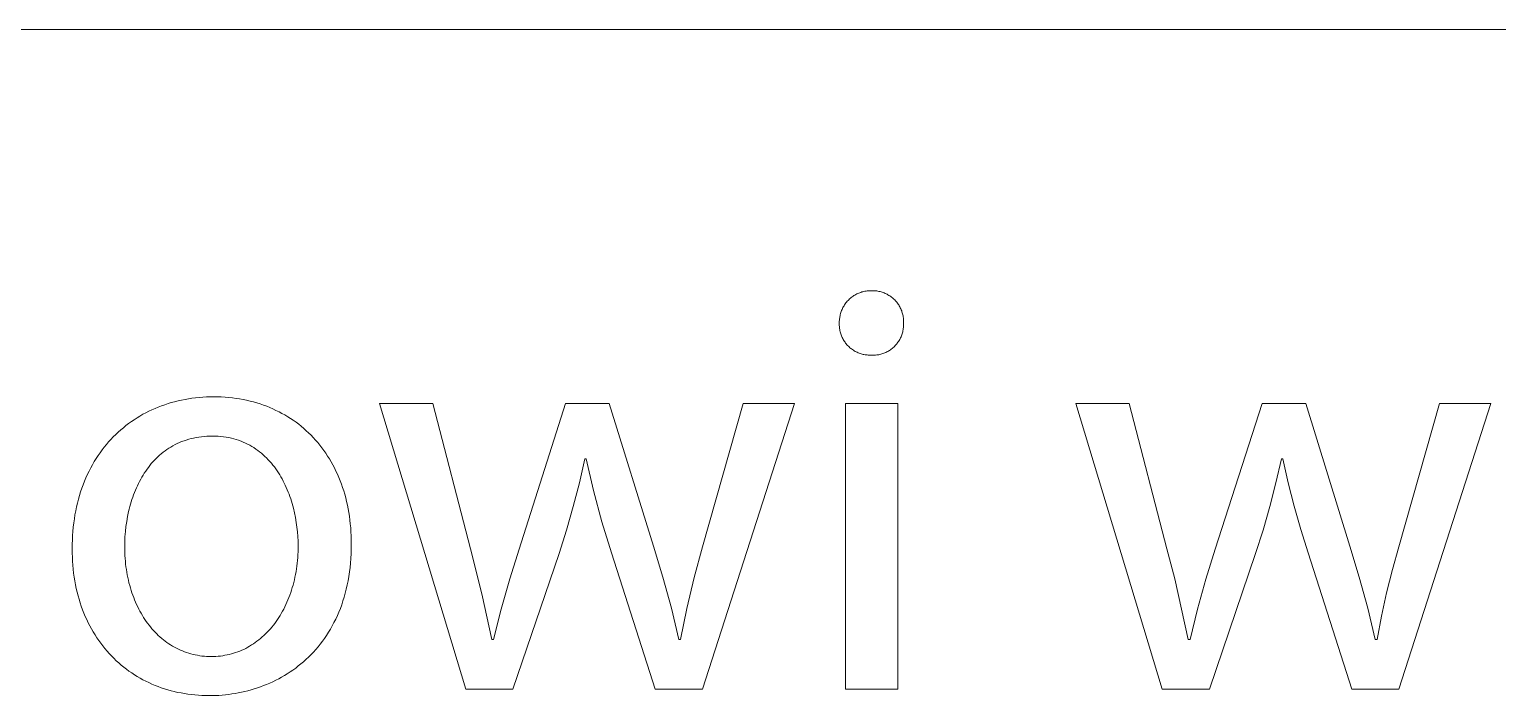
# Model space of a CAD drawing. Header units: millimetres. Extents: x 974 to 5700, y -47 to 3256.
# Drawn here: x 4836.4 to 4954.1, y 32 to 85.5 of the extents above; entities that cross this region are included whole.
import ezdxf

# ---------------------------------------------------------------- set-up
doc = ezdxf.new("R2010")
doc.units = ezdxf.units.MM
doc.header["$MEASUREMENT"] = 0
doc.layers.add('Domyślny', color=7, linetype='Continuous', true_color=0x000000)

msp = doc.modelspace()

# ---------------------------------------------------------------- linework, layer by layer
at = {"layer": 'Domyślny', "color": 18, "lineweight": 15, "true_color": 0x000000}
for p, q in [((3913.94, 85.46), (5695.69, 85.46)), ((4901.88, 63.53), (4901.93, 63.6)), ((4901.93, 63.6), (4901.99, 63.66)), ((4901.99, 63.66), (4902.05, 63.73)), ((4902.05, 63.73), (4902.11, 63.79)), ((4902.11, 63.79), (4902.17, 63.85)), ((4902.17, 63.85), (4902.24, 63.91)), ((4902.24, 63.91), (4902.31, 63.96)), ((4902.31, 63.96), (4902.38, 64.02)), ((4902.38, 64.02), (4902.45, 64.07)), ((4902.45, 64.07), (4902.52, 64.12)), ((4902.52, 64.12), (4902.6, 64.16)), ((4902.6, 64.16), (4902.67, 64.21)), ((4902.67, 64.21), (4902.75, 64.25)), ((4902.75, 64.25), (4902.83, 64.28)), ((4902.83, 64.28), (4902.91, 64.32)), ((4902.91, 64.32), (4902.99, 64.35)), ((4902.99, 64.35), (4903.07, 64.38)), ((4903.07, 64.38), (4903.16, 64.41)), ((4903.16, 64.41), (4903.24, 64.43)), ((4903.24, 64.43), (4903.33, 64.45)), ((4903.33, 64.45), (4903.41, 64.47)), ((4903.41, 64.47), (4903.5, 64.48)), ((4903.5, 64.48), (4903.58, 64.49)), ((4903.58, 64.49), (4903.67, 64.5)), ((4903.67, 64.5), (4903.76, 64.51)), ((4903.76, 64.51), (4903.85, 64.51)), ((4903.85, 64.51), (4903.93, 64.51)), ((4903.93, 64.51), (4904.02, 64.51)), ((4904.02, 64.51), (4904.11, 64.51)), ((4904.11, 64.51), (4904.19, 64.51)), ((4904.19, 64.51), (4904.28, 64.5)), ((4904.28, 64.5), (4904.36, 64.49)), ((4904.36, 64.49), (4904.45, 64.48)), ((4904.45, 64.48), (4904.53, 64.46)), ((4904.53, 64.46), (4904.62, 64.44)), ((4904.62, 64.44), (4904.7, 64.42)), ((4904.7, 64.42), (4904.78, 64.39)), ((4904.78, 64.39), (4904.86, 64.37)), ((4904.86, 64.37), (4904.94, 64.34)), ((4904.94, 64.34), (4905.02, 64.3)), ((4905.02, 64.3), (4905.1, 64.27)), ((4905.1, 64.27), (4905.18, 64.23)), ((4905.18, 64.23), (4905.25, 64.19)), ((4905.25, 64.19), (4905.33, 64.14)), ((4905.33, 64.14), (4905.4, 64.1)), ((4905.4, 64.1), (4905.47, 64.05)), ((4905.47, 64.05), (4905.54, 64)), ((4905.54, 64), (4905.61, 63.94)), ((4905.61, 63.94), (4905.67, 63.89)), ((4905.67, 63.89), (4905.73, 63.83)), ((4905.73, 63.83), (4905.79, 63.77)), ((4905.79, 63.77), (4905.85, 63.71)), ((4905.85, 63.71), (4905.91, 63.64)), ((4905.91, 63.64), (4905.97, 63.58)), ((4905.97, 63.58), (4906.02, 63.51)), ((4901.38, 62.33), (4901.39, 62.42)), ((4901.39, 62.42), (4901.41, 62.51)), ((4901.41, 62.51), (4901.42, 62.59)), ((4901.42, 62.59), (4901.45, 62.68)), ((4901.45, 62.68), (4901.47, 62.76)), ((4901.47, 62.76), (4901.5, 62.84)), ((4901.5, 62.84), (4901.53, 62.92)), ((4901.53, 62.92), (4901.57, 63)), ((4901.57, 63), (4901.6, 63.08)), ((4901.6, 63.08), (4901.64, 63.16)), ((4901.64, 63.16), (4901.68, 63.24)), ((4901.68, 63.24), (4901.73, 63.31)), ((4901.73, 63.31), (4901.78, 63.39)), ((4901.78, 63.39), (4901.83, 63.46)), ((4901.83, 63.46), (4901.88, 63.53)), ((4906.02, 63.51), (4906.07, 63.44)), ((4906.07, 63.44), (4906.12, 63.37)), ((4906.12, 63.37), (4906.16, 63.29)), ((4906.16, 63.29), (4906.2, 63.22)), ((4906.2, 63.22), (4906.24, 63.14)), ((4906.24, 63.14), (4906.28, 63.07)), ((4906.28, 63.07), (4906.31, 62.99)), ((4906.31, 62.99), (4906.35, 62.91)), ((4906.35, 62.91), (4906.37, 62.83)), ((4906.37, 62.83), (4906.4, 62.74)), ((4906.4, 62.74), (4906.42, 62.66)), ((4906.42, 62.66), (4906.44, 62.58)), ((4906.44, 62.58), (4906.46, 62.49)), ((4906.46, 62.49), (4906.48, 62.41)), ((4906.48, 62.41), (4906.49, 62.32)), ((4901.35, 62.07), (4901.36, 62.16)), ((4901.35, 61.98), (4901.35, 62.07)), ((4901.35, 61.9), (4901.35, 61.98)), ((4901.35, 61.81), (4901.35, 61.9)), ((4901.35, 61.73), (4901.35, 61.81)), ((4901.36, 61.64), (4901.35, 61.73)), ((4901.36, 62.25), (4901.38, 62.33)), ((4901.36, 62.16), (4901.36, 62.25)), ((4901.36, 61.56), (4901.36, 61.64)), ((4901.37, 61.47), (4901.36, 61.56)), ((4901.39, 61.39), (4901.37, 61.47)), ((4901.4, 61.31), (4901.39, 61.39)), ((4901.42, 61.22), (4901.4, 61.31)), ((4901.44, 61.14), (4901.42, 61.22)), ((4906.43, 61.22), (4906.41, 61.14)), ((4906.45, 61.3), (4906.43, 61.22)), ((4906.47, 61.39), (4906.45, 61.3)), ((4906.48, 61.47), (4906.47, 61.39)), ((4906.49, 61.56), (4906.48, 61.47)), ((4906.49, 62.32), (4906.5, 62.24)), ((4906.5, 61.64), (4906.49, 61.56)), ((4906.5, 62.24), (4906.5, 62.15)), ((4906.5, 62.15), (4906.5, 62.07)), ((4906.5, 62.07), (4906.5, 61.98)), ((4906.5, 61.98), (4906.5, 61.9)), ((4906.5, 61.9), (4906.5, 61.81)), ((4906.5, 61.81), (4906.5, 61.73)), ((4906.5, 61.73), (4906.5, 61.64)), ((4901.47, 61.06), (4901.44, 61.14)), ((4901.49, 60.98), (4901.47, 61.06)), ((4901.52, 60.9), (4901.49, 60.98)), ((4901.56, 60.82), (4901.52, 60.9)), ((4901.59, 60.75), (4901.56, 60.82)), ((4901.63, 60.67), (4901.59, 60.75)), ((4901.67, 60.6), (4901.63, 60.67)), ((4901.71, 60.52), (4901.67, 60.6)), ((4901.76, 60.45), (4901.71, 60.52)), ((4901.81, 60.38), (4901.76, 60.45)), ((4901.86, 60.31), (4901.81, 60.38)), ((4901.91, 60.25), (4901.86, 60.31)), ((4901.96, 60.18), (4901.91, 60.25)), ((4902.02, 60.12), (4901.96, 60.18)), ((4902.08, 60.06), (4902.02, 60.12)), ((4902.14, 60), (4902.08, 60.06)), ((4905.78, 60.05), (4905.71, 59.99)), ((4905.83, 60.11), (4905.78, 60.05)), ((4905.89, 60.18), (4905.83, 60.11)), ((4905.95, 60.24), (4905.89, 60.18)), ((4906, 60.31), (4905.95, 60.24)), ((4906.05, 60.38), (4906, 60.31)), ((4906.1, 60.45), (4906.05, 60.38)), ((4906.14, 60.52), (4906.1, 60.45)), ((4906.19, 60.59), (4906.14, 60.52)), ((4906.23, 60.67), (4906.19, 60.59)), ((4906.26, 60.74), (4906.23, 60.67)), ((4906.3, 60.82), (4906.26, 60.74)), ((4906.33, 60.9), (4906.3, 60.82)), ((4906.36, 60.98), (4906.33, 60.9)), ((4906.39, 61.06), (4906.36, 60.98)), ((4906.41, 61.14), (4906.39, 61.06)), ((4902.2, 59.94), (4902.14, 60)), ((4902.27, 59.89), (4902.2, 59.94)), ((4902.34, 59.84), (4902.27, 59.89)), ((4902.4, 59.79), (4902.34, 59.84)), ((4902.48, 59.74), (4902.4, 59.79)), ((4902.55, 59.7), (4902.48, 59.74)), ((4902.62, 59.65), (4902.55, 59.7)), ((4902.7, 59.61), (4902.62, 59.65)), ((4902.77, 59.58), (4902.7, 59.61)), ((4902.85, 59.54), (4902.77, 59.58)), ((4902.93, 59.51), (4902.85, 59.54)), ((4903.01, 59.48), (4902.93, 59.51)), ((4903.09, 59.45), (4903.01, 59.48)), ((4903.17, 59.43), (4903.09, 59.45)), ((4903.25, 59.41), (4903.17, 59.43)), ((4903.33, 59.39), (4903.25, 59.41)), ((4903.42, 59.38), (4903.33, 59.39)), ((4903.5, 59.37), (4903.42, 59.38)), ((4903.59, 59.36), (4903.5, 59.37)), ((4903.67, 59.35), (4903.59, 59.36)), ((4903.76, 59.35), (4903.67, 59.35)), ((4903.84, 59.35), (4903.76, 59.35)), ((4903.92, 59.34), (4903.84, 59.35)), ((4904.01, 59.34), (4903.92, 59.34)), ((4904.09, 59.34), (4904.01, 59.34)), ((4904.18, 59.34), (4904.09, 59.34)), ((4904.26, 59.35), (4904.18, 59.34)), ((4904.35, 59.36), (4904.26, 59.35)), ((4904.43, 59.37), (4904.35, 59.36)), ((4904.52, 59.38), (4904.43, 59.37)), ((4904.6, 59.4), (4904.52, 59.38)), ((4904.68, 59.42), (4904.6, 59.4)), ((4904.76, 59.45), (4904.68, 59.42)), ((4904.84, 59.47), (4904.76, 59.45)), ((4904.92, 59.5), (4904.84, 59.47)), ((4905, 59.53), (4904.92, 59.5)), ((4905.08, 59.57), (4905, 59.53)), ((4905.16, 59.61), (4905.08, 59.57)), ((4905.23, 59.64), (4905.16, 59.61)), ((4905.31, 59.69), (4905.23, 59.64)), ((4905.38, 59.73), (4905.31, 59.69)), ((4905.45, 59.78), (4905.38, 59.73)), ((4905.52, 59.83), (4905.45, 59.78)), ((4905.59, 59.88), (4905.52, 59.83)), ((4905.65, 59.94), (4905.59, 59.88)), ((4905.71, 59.99), (4905.65, 59.94)), ((4847.02, 55.28), (4847.28, 55.37)), ((4847.28, 55.37), (4847.55, 55.46)), ((4847.55, 55.46), (4847.81, 55.54)), ((4847.81, 55.54), (4848.08, 55.61)), ((4848.08, 55.61), (4848.35, 55.68)), ((4848.35, 55.68), (4848.63, 55.74)), ((4848.63, 55.74), (4848.91, 55.79)), ((4848.91, 55.79), (4849.19, 55.84)), ((4849.19, 55.84), (4849.47, 55.89)), ((4849.47, 55.89), (4849.75, 55.92)), ((4849.75, 55.92), (4850.04, 55.95)), ((4850.04, 55.95), (4850.33, 55.97)), ((4850.33, 55.97), (4850.62, 55.99)), ((4850.62, 55.99), (4850.91, 56)), ((4850.91, 56), (4851.21, 56)), ((4851.21, 56), (4851.52, 56)), ((4851.52, 56), (4851.82, 55.99)), ((4851.82, 55.99), (4852.12, 55.97)), ((4852.12, 55.97), (4852.42, 55.95)), ((4852.42, 55.95), (4852.71, 55.92)), ((4852.71, 55.92), (4853, 55.88)), ((4853, 55.88), (4853.29, 55.83)), ((4853.29, 55.83), (4853.57, 55.78)), ((4853.57, 55.78), (4853.85, 55.73)), ((4853.85, 55.73), (4854.13, 55.66)), ((4854.13, 55.66), (4854.4, 55.59)), ((4854.4, 55.59), (4854.67, 55.52)), ((4854.67, 55.52), (4854.94, 55.43)), ((4854.94, 55.43), (4855.2, 55.34)), ((4855.2, 55.34), (4855.46, 55.25)), ((4871.41, 32.57), (4864.5, 55.48)), ((4864.5, 55.48), (4868.77, 55.48)), ((4868.77, 55.48), (4871.79, 43.83)), ((4875.68, 43.8), (4879.41, 55.48)), ((4879.41, 55.48), (4882.9, 55.48)), ((4882.9, 55.48), (4886.46, 44.02)), ((4890.38, 43.99), (4893.65, 55.48)), ((4897.77, 55.48), (4890.38, 32.57)), ((4893.65, 55.48), (4897.77, 55.48)), ((4901.86, 55.47), (4906.03, 55.47)), ((4901.86, 32.57), (4901.86, 55.47)), ((4906.03, 55.47), (4906.03, 32.57)), ((4927.24, 32.57), (4920.31, 55.48)), ((4920.31, 55.48), (4924.58, 55.48)), ((4924.58, 55.48), (4927.6, 43.83)), ((4931.47, 43.8), (4935.23, 55.48)), ((4935.23, 55.48), (4938.73, 55.48)), ((4938.73, 55.48), (4942.27, 44.02)), ((4946.2, 43.99), (4949.46, 55.48)), ((4953.58, 55.48), (4946.2, 32.57)), ((4949.46, 55.48), (4953.58, 55.48)), ((4844.61, 54.02), (4844.84, 54.17)), ((4844.84, 54.17), (4845.07, 54.32)), ((4845.07, 54.32), (4845.3, 54.46)), ((4845.3, 54.46), (4845.53, 54.6)), ((4845.53, 54.6), (4845.77, 54.72)), ((4845.77, 54.72), (4846.02, 54.85)), ((4846.02, 54.85), (4846.26, 54.96)), ((4846.26, 54.96), (4846.51, 55.08)), ((4846.51, 55.08), (4846.77, 55.18)), ((4846.77, 55.18), (4847.02, 55.28)), ((4855.46, 55.25), (4855.71, 55.15)), ((4855.71, 55.15), (4855.96, 55.04)), ((4855.96, 55.04), (4856.2, 54.92)), ((4856.2, 54.92), (4856.45, 54.81)), ((4856.45, 54.81), (4856.68, 54.68)), ((4856.68, 54.68), (4856.92, 54.55)), ((4856.92, 54.55), (4857.15, 54.41)), ((4857.15, 54.41), (4857.37, 54.27)), ((4857.37, 54.27), (4857.59, 54.12)), ((4843.16, 52.79), (4843.36, 52.99)), ((4843.36, 52.99), (4843.56, 53.17)), ((4843.56, 53.17), (4843.76, 53.35)), ((4843.76, 53.35), (4843.97, 53.53)), ((4843.97, 53.53), (4844.18, 53.7)), ((4844.18, 53.7), (4844.39, 53.86)), ((4844.39, 53.86), (4844.61, 54.02)), ((4857.59, 54.12), (4857.81, 53.97)), ((4857.81, 53.97), (4858.02, 53.81)), ((4858.02, 53.81), (4858.23, 53.64)), ((4858.23, 53.64), (4858.43, 53.47)), ((4858.43, 53.47), (4858.63, 53.29)), ((4858.63, 53.29), (4858.82, 53.11)), ((4858.82, 53.11), (4859.01, 52.93)), ((4842.26, 51.75), (4842.43, 51.97)), ((4842.43, 51.97), (4842.61, 52.18)), ((4842.61, 52.18), (4842.79, 52.39)), ((4842.79, 52.39), (4842.97, 52.59)), ((4842.97, 52.59), (4843.16, 52.79)), ((4847.46, 51.78), (4847.31, 51.67)), ((4847.62, 51.88), (4847.46, 51.78)), ((4847.78, 51.98), (4847.62, 51.88)), ((4847.94, 52.08), (4847.78, 51.98)), ((4848.11, 52.17), (4847.94, 52.08)), ((4848.29, 52.25), (4848.11, 52.17)), ((4848.46, 52.33), (4848.29, 52.25)), ((4848.64, 52.41), (4848.46, 52.33)), ((4848.83, 52.48), (4848.64, 52.41)), ((4849.01, 52.54), (4848.83, 52.48)), ((4849.21, 52.6), (4849.01, 52.54)), ((4849.4, 52.65), (4849.21, 52.6)), ((4849.6, 52.7), (4849.4, 52.65)), ((4849.81, 52.74), (4849.6, 52.7)), ((4850.01, 52.77), (4849.81, 52.74)), ((4850.23, 52.8), (4850.01, 52.77)), ((4850.44, 52.83), (4850.23, 52.8)), ((4850.66, 52.84), (4850.44, 52.83)), ((4850.89, 52.85), (4850.66, 52.84)), ((4851.12, 52.86), (4850.89, 52.85)), ((4851.34, 52.85), (4851.12, 52.86)), ((4851.57, 52.84), (4851.34, 52.85)), ((4851.79, 52.82), (4851.57, 52.84)), ((4852, 52.8), (4851.79, 52.82)), ((4852.22, 52.77), (4852, 52.8)), ((4852.42, 52.73), (4852.22, 52.77)), ((4852.63, 52.69), (4852.42, 52.73)), ((4852.82, 52.64), (4852.63, 52.69)), ((4853.02, 52.58), (4852.82, 52.64)), ((4853.21, 52.52), (4853.02, 52.58)), ((4853.4, 52.45), (4853.21, 52.52)), ((4853.58, 52.38), (4853.4, 52.45)), ((4853.76, 52.3), (4853.58, 52.38)), ((4853.93, 52.21), (4853.76, 52.3)), ((4854.1, 52.12), (4853.93, 52.21)), ((4854.27, 52.03), (4854.1, 52.12)), ((4854.43, 51.93), (4854.27, 52.03)), ((4854.59, 51.82), (4854.43, 51.93)), ((4854.74, 51.71), (4854.59, 51.82)), ((4859.01, 52.93), (4859.19, 52.74)), ((4859.19, 52.74), (4859.37, 52.54)), ((4859.37, 52.54), (4859.55, 52.34)), ((4859.55, 52.34), (4859.72, 52.13)), ((4859.72, 52.13), (4859.88, 51.92)), ((4859.88, 51.92), (4860.04, 51.7)), ((4841.49, 50.56), (4841.63, 50.81)), ((4841.63, 50.81), (4841.78, 51.05)), ((4841.78, 51.05), (4841.94, 51.29)), ((4841.94, 51.29), (4842.1, 51.52)), ((4842.1, 51.52), (4842.26, 51.75)), ((4846.21, 50.65), (4846.09, 50.5)), ((4846.34, 50.79), (4846.21, 50.65)), ((4846.47, 50.93), (4846.34, 50.79)), ((4846.6, 51.06), (4846.47, 50.93)), ((4846.73, 51.19), (4846.6, 51.06)), ((4846.87, 51.32), (4846.73, 51.19)), ((4847.01, 51.44), (4846.87, 51.32)), ((4847.16, 51.56), (4847.01, 51.44)), ((4847.31, 51.67), (4847.16, 51.56)), ((4854.89, 51.6), (4854.74, 51.71)), ((4855.04, 51.48), (4854.89, 51.6)), ((4855.18, 51.36), (4855.04, 51.48)), ((4855.32, 51.23), (4855.18, 51.36)), ((4855.45, 51.1), (4855.32, 51.23)), ((4855.58, 50.96), (4855.45, 51.1)), ((4855.71, 50.82), (4855.58, 50.96)), ((4855.83, 50.68), (4855.71, 50.82)), ((4855.95, 50.53), (4855.83, 50.68)), ((4860.04, 51.7), (4860.19, 51.48)), ((4860.19, 51.48), (4860.34, 51.25)), ((4860.34, 51.25), (4860.49, 51.02)), ((4860.49, 51.02), (4860.63, 50.79)), ((4860.63, 50.79), (4860.76, 50.55)), ((4880.96, 51.02), (4880.53, 49.11)), ((4881.06, 51.02), (4880.96, 51.02)), ((4881.65, 48.49), (4881.06, 51.02)), ((4936.78, 51.02), (4936.34, 49.11)), ((4936.89, 51.02), (4936.78, 51.02)), ((4937.32, 49.12), (4936.89, 51.02)), ((4840.85, 49.24), (4840.97, 49.52)), ((4840.97, 49.52), (4841.09, 49.79)), ((4841.09, 49.79), (4841.22, 50.05)), ((4841.22, 50.05), (4841.35, 50.31)), ((4841.35, 50.31), (4841.49, 50.56)), ((4845.45, 49.56), (4845.36, 49.39)), ((4845.55, 49.73), (4845.45, 49.56)), ((4845.65, 49.89), (4845.55, 49.73)), ((4845.76, 50.05), (4845.65, 49.89)), ((4845.87, 50.2), (4845.76, 50.05)), ((4845.98, 50.35), (4845.87, 50.2)), ((4846.09, 50.5), (4845.98, 50.35)), ((4856.07, 50.38), (4855.95, 50.53)), ((4856.18, 50.23), (4856.07, 50.38)), ((4856.29, 50.08), (4856.18, 50.23)), ((4856.39, 49.92), (4856.29, 50.08)), ((4856.5, 49.75), (4856.39, 49.92)), ((4856.59, 49.59), (4856.5, 49.75)), ((4856.69, 49.42), (4856.59, 49.59)), ((4860.76, 50.55), (4860.89, 50.3)), ((4860.89, 50.3), (4861.01, 50.05)), ((4861.01, 50.05), (4861.13, 49.8)), ((4861.13, 49.8), (4861.24, 49.54)), ((4861.24, 49.54), (4861.34, 49.28)), ((4840.45, 48.1), (4840.54, 48.39)), ((4840.54, 48.39), (4840.64, 48.68)), ((4840.64, 48.68), (4840.74, 48.96)), ((4840.74, 48.96), (4840.85, 49.24)), ((4844.86, 48.33), (4844.79, 48.15)), ((4844.93, 48.52), (4844.86, 48.33)), ((4845.01, 48.7), (4844.93, 48.52)), ((4845.09, 48.87), (4845.01, 48.7)), ((4845.18, 49.05), (4845.09, 48.87)), ((4845.26, 49.22), (4845.18, 49.05)), ((4845.36, 49.39), (4845.26, 49.22)), ((4856.78, 49.25), (4856.69, 49.42)), ((4856.86, 49.08), (4856.78, 49.25)), ((4856.95, 48.91), (4856.86, 49.08)), ((4857.03, 48.73), (4856.95, 48.91)), ((4857.11, 48.55), (4857.03, 48.73)), ((4857.18, 48.37), (4857.11, 48.55)), ((4857.25, 48.19), (4857.18, 48.37)), ((4861.34, 49.28), (4861.44, 49.01)), ((4861.44, 49.01), (4861.54, 48.74)), ((4861.54, 48.74), (4861.63, 48.47)), ((4861.63, 48.47), (4861.71, 48.19)), ((4880.53, 49.11), (4880.03, 47.21)), ((4882.33, 45.98), (4881.65, 48.49)), ((4936.34, 49.11), (4935.85, 47.21)), ((4937.8, 47.23), (4937.32, 49.12)), ((4840.15, 46.87), (4840.21, 47.18)), ((4840.21, 47.18), (4840.29, 47.49)), ((4840.29, 47.49), (4840.37, 47.8)), ((4840.37, 47.8), (4840.45, 48.1)), ((4844.49, 47.2), (4844.44, 47)), ((4844.54, 47.39), (4844.49, 47.2)), ((4844.6, 47.58), (4844.54, 47.39)), ((4844.66, 47.77), (4844.6, 47.58)), ((4844.72, 47.96), (4844.66, 47.77)), ((4844.79, 48.15), (4844.72, 47.96)), ((4857.32, 48.01), (4857.25, 48.19)), ((4857.38, 47.83), (4857.32, 48.01)), ((4857.44, 47.64), (4857.38, 47.83)), ((4857.49, 47.45), (4857.44, 47.64)), ((4857.6, 47.08), (4857.49, 47.45)), ((4857.69, 46.7), (4857.6, 47.08)), ((4861.71, 48.19), (4861.79, 47.9)), ((4861.79, 47.9), (4861.86, 47.62)), ((4861.86, 47.62), (4861.93, 47.33)), ((4861.93, 47.33), (4861.99, 47.03)), ((4880.03, 47.21), (4879.49, 45.32)), ((4935.85, 47.21), (4935.31, 45.32)), ((4938.33, 45.36), (4937.8, 47.23)), ((4839.95, 45.56), (4839.99, 45.9)), ((4839.99, 45.9), (4840.04, 46.23)), ((4840.04, 46.23), (4840.09, 46.55)), ((4840.09, 46.55), (4840.15, 46.87)), ((4844.24, 46.01), (4844.18, 45.61)), ((4844.31, 46.41), (4844.24, 46.01)), ((4844.39, 46.81), (4844.31, 46.41)), ((4844.44, 47), (4844.39, 46.81)), ((4857.77, 46.32), (4857.69, 46.7)), ((4857.83, 45.94), (4857.77, 46.32)), ((4857.88, 45.56), (4857.83, 45.94)), ((4861.99, 47.03), (4862.04, 46.73)), ((4862.04, 46.73), (4862.09, 46.43)), ((4862.09, 46.43), (4862.13, 46.12)), ((4862.13, 46.12), (4862.16, 45.81)), ((4883.09, 43.5), (4882.33, 45.98)), ((4839.88, 44.53), (4839.89, 44.88)), ((4839.89, 44.88), (4839.92, 45.22)), ((4839.92, 45.22), (4839.95, 45.56)), ((4844.1, 44.79), (4844.09, 44.39)), ((4844.14, 45.2), (4844.1, 44.79)), ((4844.18, 45.61), (4844.14, 45.2)), ((4857.93, 45.18), (4857.88, 45.56)), ((4857.95, 44.81), (4857.93, 45.18)), ((4857.97, 44.44), (4857.95, 44.81)), ((4862.16, 45.81), (4862.19, 45.5)), ((4862.19, 45.5), (4862.21, 45.18)), ((4862.21, 45.18), (4862.23, 44.86)), ((4862.23, 44.86), (4862.24, 44.54)), ((4879.49, 45.32), (4878.89, 43.45)), ((4935.31, 45.32), (4934.71, 43.45)), ((4938.92, 43.5), (4938.33, 45.36)), ((4839.86, 43.82), (4839.87, 44.18)), ((4839.86, 43.48), (4839.86, 43.82)), ((4839.87, 44.18), (4839.88, 44.53)), ((4844.09, 44.39), (4844.08, 43.98)), ((4844.08, 43.98), (4844.08, 43.74)), ((4844.08, 43.74), (4844.09, 43.51)), ((4857.96, 43.36), (4857.97, 43.59)), ((4857.98, 44.07), (4857.97, 44.44)), ((4857.97, 43.59), (4857.98, 43.83)), ((4857.98, 43.83), (4857.98, 44.07)), ((4862.24, 43.82), (4862.23, 43.43)), ((4862.24, 44.54), (4862.24, 44.21)), ((4862.24, 44.21), (4862.24, 43.82)), ((4871.79, 43.83), (4872.71, 40.2)), ((4874.94, 41.4), (4875.68, 43.8)), ((4886.46, 44.02), (4887.21, 41.54)), ((4889.71, 41.52), (4890.38, 43.99)), ((4927.6, 43.83), (4928.23, 41.41)), ((4930.74, 41.39), (4931.47, 43.8)), ((4942.27, 44.02), (4943.02, 41.55)), ((4945.68, 42.15), (4946.2, 43.99)), ((4839.88, 43.15), (4839.86, 43.48)), ((4839.89, 42.82), (4839.88, 43.15)), ((4839.92, 42.5), (4839.89, 42.82)), ((4839.95, 42.18), (4839.92, 42.5)), ((4844.09, 43.51), (4844.1, 43.28)), ((4844.1, 43.28), (4844.11, 43.05)), ((4844.11, 43.05), (4844.13, 42.83)), ((4844.13, 42.83), (4844.15, 42.6)), ((4844.15, 42.6), (4844.18, 42.38)), ((4844.18, 42.38), (4844.21, 42.16)), ((4857.84, 42.21), (4857.87, 42.43)), ((4857.87, 42.43), (4857.9, 42.66)), ((4857.9, 42.66), (4857.92, 42.89)), ((4857.92, 42.89), (4857.94, 43.12)), ((4857.94, 43.12), (4857.96, 43.36)), ((4862.18, 42.68), (4862.14, 42.32)), ((4862.21, 43.05), (4862.18, 42.68)), ((4862.23, 43.43), (4862.21, 43.05)), ((4878.89, 43.45), (4875.19, 32.57)), ((4886.6, 32.57), (4883.09, 43.5)), ((4934.71, 43.45), (4931.01, 32.57)), ((4942.43, 32.57), (4938.92, 43.5)), ((4839.98, 41.86), (4839.95, 42.18)), ((4840.03, 41.55), (4839.98, 41.86)), ((4840.08, 41.24), (4840.03, 41.55)), ((4840.14, 40.94), (4840.08, 41.24)), ((4844.21, 42.16), (4844.25, 41.95)), ((4844.25, 41.95), (4844.28, 41.73)), ((4844.28, 41.73), (4844.33, 41.52)), ((4844.33, 41.52), (4844.37, 41.31)), ((4844.37, 41.31), (4844.42, 41.1)), ((4857.62, 41.12), (4857.68, 41.33)), ((4857.68, 41.33), (4857.72, 41.55)), ((4857.72, 41.55), (4857.77, 41.77)), ((4857.77, 41.77), (4857.81, 41.99)), ((4857.81, 41.99), (4857.84, 42.21)), ((4861.98, 41.26), (4861.91, 40.92)), ((4862.04, 41.61), (4861.98, 41.26)), ((4862.09, 41.96), (4862.04, 41.61)), ((4862.14, 42.32), (4862.09, 41.96)), ((4874.26, 38.98), (4874.94, 41.4)), ((4887.21, 41.54), (4887.89, 39.05)), ((4889.13, 39.04), (4889.71, 41.52)), ((4928.23, 41.41), (4928.79, 38.98)), ((4930.07, 38.98), (4930.74, 41.39)), ((4943.02, 41.55), (4943.7, 39.05)), ((4945.22, 40.29), (4945.68, 42.15)), ((4840.2, 40.64), (4840.14, 40.94)), ((4840.27, 40.34), (4840.2, 40.64)), ((4840.34, 40.05), (4840.27, 40.34)), ((4840.42, 39.77), (4840.34, 40.05)), ((4844.42, 41.1), (4844.48, 40.89)), ((4844.48, 40.89), (4844.53, 40.69)), ((4844.53, 40.69), (4844.59, 40.49)), ((4844.59, 40.49), (4844.66, 40.29)), ((4844.66, 40.29), (4844.73, 40.1)), ((4844.73, 40.1), (4844.8, 39.91)), ((4857.24, 39.91), (4857.31, 40.11)), ((4857.31, 40.11), (4857.38, 40.31)), ((4857.38, 40.31), (4857.45, 40.51)), ((4857.45, 40.51), (4857.51, 40.71)), ((4857.51, 40.71), (4857.57, 40.91)), ((4857.57, 40.91), (4857.62, 41.12)), ((4861.75, 40.27), (4861.66, 39.95)), ((4861.84, 40.59), (4861.75, 40.27)), ((4861.91, 40.92), (4861.84, 40.59)), ((4872.71, 40.2), (4873.5, 36.54)), ((4944.81, 38.42), (4945.22, 40.29)), ((4840.51, 39.48), (4840.42, 39.77)), ((4840.6, 39.21), (4840.51, 39.48)), ((4840.7, 38.93), (4840.6, 39.21)), ((4840.81, 38.67), (4840.7, 38.93)), ((4844.8, 39.91), (4844.87, 39.72)), ((4844.87, 39.72), (4844.95, 39.53)), ((4844.95, 39.53), (4845.03, 39.35)), ((4845.03, 39.35), (4845.12, 39.17)), ((4845.12, 39.17), (4845.21, 38.99)), ((4845.21, 38.99), (4845.3, 38.82)), ((4856.73, 38.82), (4856.82, 38.99)), ((4856.82, 38.99), (4856.91, 39.17)), ((4856.91, 39.17), (4857, 39.35)), ((4857, 39.35), (4857.08, 39.53)), ((4857.08, 39.53), (4857.16, 39.72)), ((4857.16, 39.72), (4857.24, 39.91)), ((4861.36, 39.03), (4861.24, 38.74)), ((4861.47, 39.33), (4861.36, 39.03)), ((4861.57, 39.64), (4861.47, 39.33)), ((4861.66, 39.95), (4861.57, 39.64)), ((4873.64, 36.54), (4874.26, 38.98)), ((4887.89, 39.05), (4888.5, 36.54)), ((4888.63, 36.54), (4889.13, 39.04)), ((4928.79, 38.98), (4929.3, 36.54)), ((4929.46, 36.54), (4930.07, 38.98)), ((4943.7, 39.05), (4944.3, 36.54)), ((4840.92, 38.4), (4840.81, 38.67)), ((4841.04, 38.14), (4840.92, 38.4)), ((4841.16, 37.89), (4841.04, 38.14)), ((4841.28, 37.64), (4841.16, 37.89)), ((4845.3, 38.82), (4845.39, 38.65)), ((4845.39, 38.65), (4845.49, 38.48)), ((4845.49, 38.48), (4845.59, 38.32)), ((4845.59, 38.32), (4845.7, 38.16)), ((4845.7, 38.16), (4845.8, 38)), ((4845.8, 38), (4845.91, 37.85)), ((4845.91, 37.85), (4846.03, 37.7)), ((4846.03, 37.7), (4846.14, 37.56)), ((4855.87, 37.54), (4855.99, 37.69)), ((4855.99, 37.69), (4856.1, 37.84)), ((4856.1, 37.84), (4856.21, 37.99)), ((4856.21, 37.99), (4856.32, 38.15)), ((4856.32, 38.15), (4856.43, 38.31)), ((4856.43, 38.31), (4856.53, 38.48)), ((4856.53, 38.48), (4856.63, 38.64)), ((4856.63, 38.64), (4856.73, 38.82)), ((4860.85, 37.91), (4860.71, 37.64)), ((4860.99, 38.18), (4860.85, 37.91)), ((4861.12, 38.46), (4860.99, 38.18)), ((4861.24, 38.74), (4861.12, 38.46)), ((4944.46, 36.54), (4944.81, 38.42)), ((4841.42, 37.4), (4841.28, 37.64)), ((4841.56, 37.16), (4841.42, 37.4)), ((4841.7, 36.92), (4841.56, 37.16)), ((4841.85, 36.69), (4841.7, 36.92)), ((4842, 36.47), (4841.85, 36.69)), ((4846.14, 37.56), (4846.26, 37.41)), ((4846.26, 37.41), (4846.39, 37.28)), ((4846.39, 37.28), (4846.51, 37.14)), ((4846.51, 37.14), (4846.64, 37.01)), ((4846.64, 37.01), (4846.77, 36.88)), ((4846.77, 36.88), (4846.9, 36.76)), ((4846.9, 36.76), (4847.04, 36.64)), ((4847.04, 36.64), (4847.18, 36.53)), ((4847.18, 36.53), (4847.32, 36.42)), ((4854.68, 36.41), (4854.83, 36.52)), ((4854.83, 36.52), (4854.97, 36.63)), ((4854.97, 36.63), (4855.1, 36.75)), ((4855.1, 36.75), (4855.24, 36.87)), ((4855.24, 36.87), (4855.37, 37)), ((4855.37, 37), (4855.5, 37.13)), ((4855.5, 37.13), (4855.62, 37.26)), ((4855.62, 37.26), (4855.75, 37.4)), ((4855.75, 37.4), (4855.87, 37.54)), ((4860.09, 36.64), (4859.93, 36.41)), ((4860.26, 36.88), (4860.09, 36.64)), ((4860.41, 37.13), (4860.26, 36.88)), ((4860.57, 37.38), (4860.41, 37.13)), ((4860.71, 37.64), (4860.57, 37.38)), ((4873.5, 36.54), (4873.64, 36.54)), ((4888.5, 36.54), (4888.63, 36.54)), ((4929.3, 36.54), (4929.46, 36.54)), ((4944.3, 36.54), (4944.46, 36.54)), ((4842.16, 36.25), (4842, 36.47)), ((4842.32, 36.03), (4842.16, 36.25)), ((4842.49, 35.82), (4842.32, 36.03)), ((4842.66, 35.62), (4842.49, 35.82)), ((4842.84, 35.42), (4842.66, 35.62)), ((4843.02, 35.23), (4842.84, 35.42)), ((4847.32, 36.42), (4847.46, 36.31)), ((4847.46, 36.31), (4847.61, 36.21)), ((4847.61, 36.21), (4847.76, 36.12)), ((4847.76, 36.12), (4847.91, 36.02)), ((4847.91, 36.02), (4848.07, 35.93)), ((4848.07, 35.93), (4848.22, 35.85)), ((4848.22, 35.85), (4848.38, 35.77)), ((4848.38, 35.77), (4848.54, 35.7)), ((4848.54, 35.7), (4848.71, 35.63)), ((4848.71, 35.63), (4848.87, 35.56)), ((4848.87, 35.56), (4849.04, 35.5)), ((4849.04, 35.5), (4849.21, 35.45)), ((4849.21, 35.45), (4849.38, 35.4)), ((4849.38, 35.4), (4849.56, 35.35)), ((4849.56, 35.35), (4849.73, 35.31)), ((4849.73, 35.31), (4849.91, 35.28)), ((4852.11, 35.28), (4852.28, 35.31)), ((4852.28, 35.31), (4852.46, 35.35)), ((4852.46, 35.35), (4852.63, 35.39)), ((4852.63, 35.39), (4852.8, 35.44)), ((4852.8, 35.44), (4852.97, 35.5)), ((4852.97, 35.5), (4853.14, 35.56)), ((4853.14, 35.56), (4853.3, 35.62)), ((4853.3, 35.62), (4853.46, 35.69)), ((4853.46, 35.69), (4853.62, 35.76)), ((4853.62, 35.76), (4853.78, 35.84)), ((4853.78, 35.84), (4853.94, 35.93)), ((4853.94, 35.93), (4854.09, 36.01)), ((4854.09, 36.01), (4854.24, 36.11)), ((4854.24, 36.11), (4854.39, 36.2)), ((4854.39, 36.2), (4854.54, 36.3)), ((4854.54, 36.3), (4854.68, 36.41)), ((4859.01, 35.34), (4858.82, 35.14)), ((4859.21, 35.54), (4859.01, 35.34)), ((4859.39, 35.75), (4859.21, 35.54)), ((4859.58, 35.96), (4859.39, 35.75)), ((4859.75, 36.18), (4859.58, 35.96)), ((4859.93, 36.41), (4859.75, 36.18)), ((4843.21, 35.04), (4843.02, 35.23)), ((4843.4, 34.85), (4843.21, 35.04)), ((4843.6, 34.68), (4843.4, 34.85)), ((4843.8, 34.5), (4843.6, 34.68)), ((4844, 34.34), (4843.8, 34.5)), ((4844.21, 34.17), (4844, 34.34)), ((4844.42, 34.02), (4844.21, 34.17)), ((4849.91, 35.28), (4850.09, 35.25)), ((4850.09, 35.25), (4850.27, 35.22)), ((4850.27, 35.22), (4850.46, 35.2)), ((4850.46, 35.2), (4850.64, 35.19)), ((4850.64, 35.19), (4850.83, 35.18)), ((4850.83, 35.18), (4851.02, 35.18)), ((4851.02, 35.18), (4851.21, 35.18)), ((4851.21, 35.18), (4851.39, 35.19)), ((4851.39, 35.19), (4851.57, 35.2)), ((4851.57, 35.2), (4851.75, 35.22)), ((4851.75, 35.22), (4851.93, 35.25)), ((4851.93, 35.25), (4852.11, 35.28)), ((4857.78, 34.26), (4857.56, 34.1)), ((4857.99, 34.43), (4857.78, 34.26)), ((4858.2, 34.6), (4857.99, 34.43)), ((4858.41, 34.77), (4858.2, 34.6)), ((4858.62, 34.96), (4858.41, 34.77)), ((4858.82, 35.14), (4858.62, 34.96)), ((4844.64, 33.87), (4844.42, 34.02)), ((4844.86, 33.72), (4844.64, 33.87)), ((4845.08, 33.58), (4844.86, 33.72)), ((4845.31, 33.45), (4845.08, 33.58)), ((4845.54, 33.32), (4845.31, 33.45)), ((4845.78, 33.2), (4845.54, 33.32)), ((4846.02, 33.09), (4845.78, 33.2)), ((4846.26, 32.98), (4846.02, 33.09)), ((4846.51, 32.87), (4846.26, 32.98)), ((4855.7, 33.05), (4855.45, 32.95)), ((4855.94, 33.16), (4855.7, 33.05)), ((4856.18, 33.28), (4855.94, 33.16)), ((4856.42, 33.4), (4856.18, 33.28)), ((4856.65, 33.53), (4856.42, 33.4)), ((4856.88, 33.66), (4856.65, 33.53)), ((4857.11, 33.8), (4856.88, 33.66)), ((4857.34, 33.95), (4857.11, 33.8)), ((4857.56, 34.1), (4857.34, 33.95)), ((4846.76, 32.77), (4846.51, 32.87)), ((4847.01, 32.68), (4846.76, 32.77)), ((4847.27, 32.59), (4847.01, 32.68)), ((4847.53, 32.52), (4847.27, 32.59)), ((4847.79, 32.44), (4847.53, 32.52)), ((4848.05, 32.37), (4847.79, 32.44)), ((4848.32, 32.31), (4848.05, 32.37)), ((4848.59, 32.26), (4848.32, 32.31)), ((4848.86, 32.21), (4848.59, 32.26)), ((4849.14, 32.17), (4848.86, 32.21)), ((4849.42, 32.13), (4849.14, 32.17)), ((4849.7, 32.1), (4849.42, 32.13)), ((4849.98, 32.08), (4849.7, 32.1)), ((4850.27, 32.06), (4849.98, 32.08)), ((4850.56, 32.05), (4850.27, 32.06)), ((4850.85, 32.05), (4850.56, 32.05)), ((4851.11, 32.05), (4850.85, 32.05)), ((4851.37, 32.06), (4851.11, 32.05)), ((4851.63, 32.07), (4851.37, 32.06)), ((4851.89, 32.09), (4851.63, 32.07)), ((4852.15, 32.12), (4851.89, 32.09)), ((4852.41, 32.15), (4852.15, 32.12)), ((4852.66, 32.18), (4852.41, 32.15)), ((4852.92, 32.22), (4852.66, 32.18)), ((4853.18, 32.27), (4852.92, 32.22)), ((4853.44, 32.32), (4853.18, 32.27)), ((4853.7, 32.38), (4853.44, 32.32)), ((4853.95, 32.44), (4853.7, 32.38)), ((4854.2, 32.51), (4853.95, 32.44)), ((4854.46, 32.59), (4854.2, 32.51)), ((4854.71, 32.67), (4854.46, 32.59)), ((4854.96, 32.76), (4854.71, 32.67)), ((4855.21, 32.85), (4854.96, 32.76)), ((4855.45, 32.95), (4855.21, 32.85)), ((4875.19, 32.57), (4871.41, 32.57)), ((4890.38, 32.57), (4886.6, 32.57)), ((4906.03, 32.57), (4901.86, 32.57)), ((4931.01, 32.57), (4927.24, 32.57)), ((4946.2, 32.57), (4942.43, 32.57))]:
    msp.add_line(p, q, dxfattribs=at)

doc.saveas('drawing.dxf')
